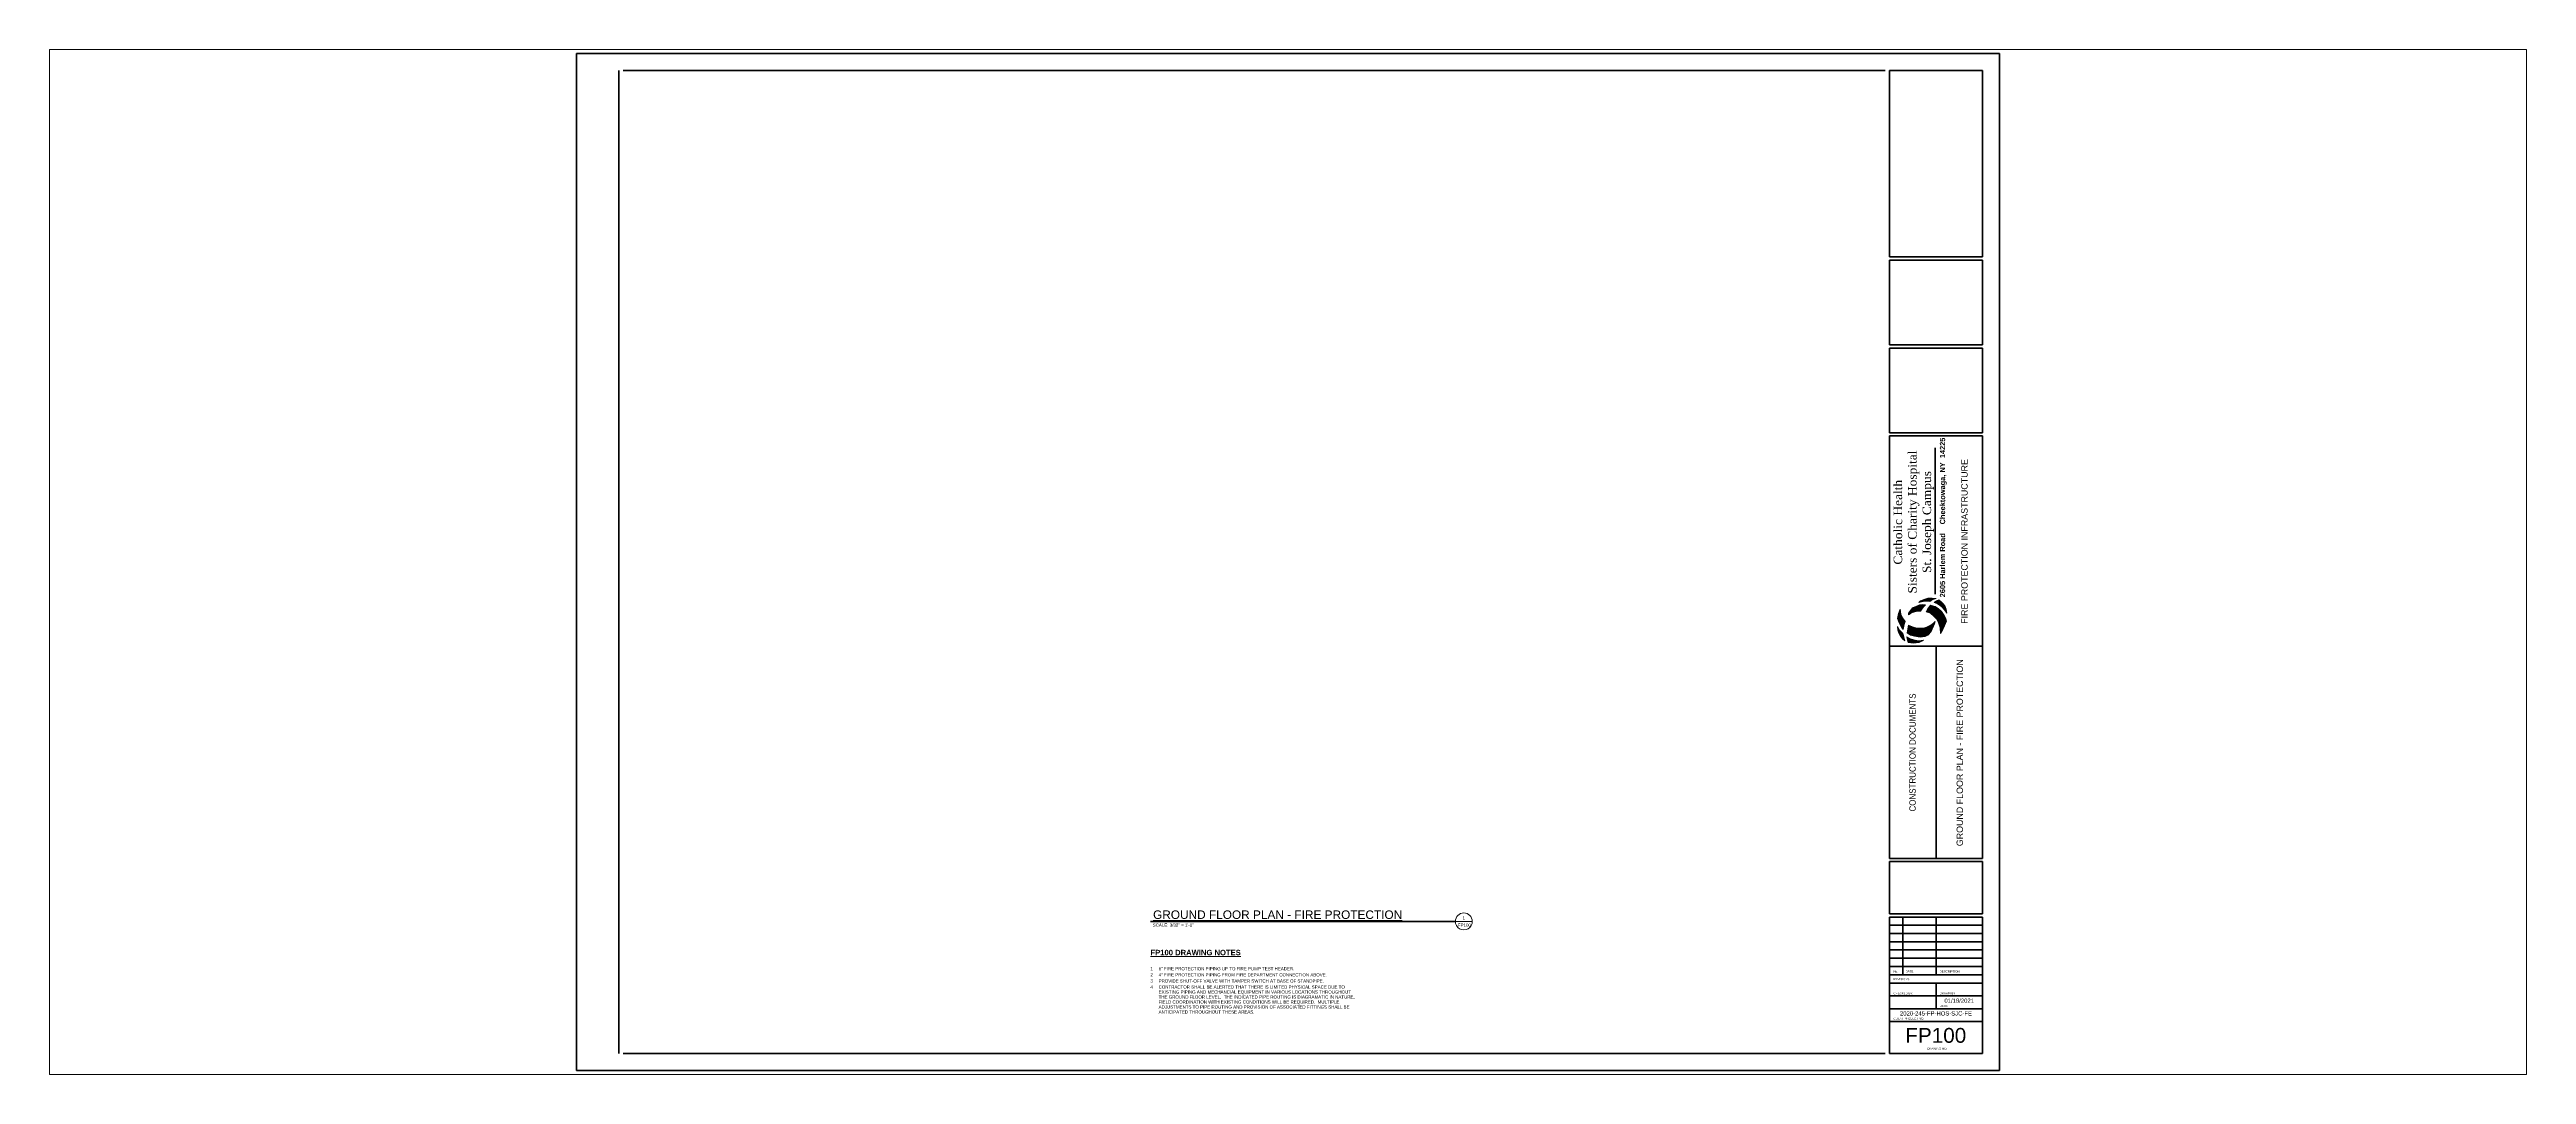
# Paper-space layout 'Layout1' of a CAD drawing. Header units: inches. Extents: x -14.6 to 58.5, y 0.4 to 30.6.
import ezdxf

# ---------------------------------------------------------------- set-up
doc = ezdxf.new("R2010")
doc.units = ezdxf.units.IN
doc.header["$MEASUREMENT"] = 0
doc.layers.add('G-ANNO-NPLT', color=191, linetype='Continuous', plot=False)
for name, color, linetype, lineweight in [('G-ANNO-SCHD', 231, 'Continuous', 9), ('G-ANNO-TTLB', 6, 'Continuous', 20), ('G-ANNO-TTLB-THIN', 151, 'Continuous', 9)]:
    doc.layers.add(name, color=color, linetype=linetype, lineweight=lineweight)
doc.styles.add('Arial Narrow', font='ARIALN.TTF', dxfattribs={"height": 0.0625})
doc.styles.add('Arial_3', font='arial.ttf', dxfattribs={"height": 0.09375})
doc.styles.add('Arial_4', font='arial.ttf', dxfattribs={"height": 0.125})
doc.styles.add('Arial_5', font='arial.ttf', dxfattribs={"height": 0.4375})
doc.styles.add('Arial_6', font='arial.ttf', dxfattribs={"height": 0.1875})
doc.styles.add('Arial_7', font='arial.ttf', dxfattribs={"width": 0.9, "height": 0.1875})
doc.styles.add('Arial_8', font='arial.ttf', dxfattribs={"height": 0.25})
doc.styles.add('Arial_B', font='arialbd.ttf', dxfattribs={"height": 0.15625})
doc.styles.add('Arial_B_1', font='arialbd.ttf', dxfattribs={"height": 0.16121})
doc.styles.add('Times New Roman', font='times.ttf', dxfattribs={"width": 1.05, "height": 0.25})

# ---------------------------------------------------------------- blocks, each defined once
blk = doc.blocks.new('KA Titleblock 30x42 - ST_JOES - KA Titleblock 30x42 - ST_JOES-1639397-GROUND FLOOR PLAN - FIRE PROTECTION')
at = {"layer": 'G-ANNO-TTLB', "lineweight": 9}
for points in [[(59.634, 13.817), (59.674, 13.864), (59.777, 13.905), (59.891, 13.943), (60.019, 13.943), (60.139, 13.933), (60.055, 13.908), (59.99, 13.875), (59.95, 13.849), (59.883, 13.861), (59.81, 13.858), (59.712, 13.837)], [(59.226, 13.261), (59.196, 13.165), (59.163, 13.019), (59.114, 13.09), (59.045, 13.216), (59.002, 13.349), (59.032, 13.494), (59.079, 13.617), (59.101, 13.474), (59.152, 13.364)], [(59.306, 13.044), (59.328, 13.149), (59.439, 13.098), (59.569, 13.062), (59.687, 13.057), (59.792, 13.07), (59.858, 13.09), (59.93, 13.129), (60.019, 13.177), (60.062, 13.203), (60.114, 13.26), (60.096, 13.19), (59.996, 12.958), (59.895, 12.85), (59.815, 12.817), (59.664, 12.797), (59.5, 12.822), (59.38, 12.858), (59.284, 12.92)], [(59.322, 13.454), (59.329, 13.501), (59.442, 13.66), (59.565, 13.713), (59.65, 13.746), (59.73, 13.758), (59.826, 13.75), (59.78, 13.696), (59.721, 13.619), (59.682, 13.56), (59.636, 13.563), (59.553, 13.548), (59.438, 13.522), (59.373, 13.486)], [(60.255, 13.071), (60.234, 13.156), (60.199, 13.245), (60.152, 13.333), (60.072, 13.419), (59.978, 13.498), (59.841, 13.546), (59.886, 13.616), (59.942, 13.696), (59.976, 13.741), (60.108, 13.699), (60.202, 13.64), (60.302, 13.551), (60.376, 13.436), (60.423, 13.345), (60.445, 13.265), (60.391, 13.13), (60.341, 13.024), (60.273, 12.905)], [(59.147, 12.743), (59.091, 12.82), (59.04, 12.912), (59.014, 13.001), (59, 13.105), (59.058, 13.004), (59.124, 12.929), (59.166, 12.888), (59.183, 12.799), (59.221, 12.684)], [(59.298, 12.702), (59.275, 12.802), (59.385, 12.746), (59.521, 12.702), (59.623, 12.689), (59.767, 12.707), (59.74, 12.684), (59.641, 12.638), (59.467, 12.613), (59.314, 12.638)]]:
    blk.add_hatch(color=256, dxfattribs=at).paths.add_polyline_path(points, flags=0)
h = blk.add_hatch(color=256, dxfattribs=at)
edge = h.paths.add_edge_path(flags=0)
edge.add_line((60.181, 13.778), (60.083, 13.821))
edge.add_line((60.08, 13.819), (60.146, 13.864))
edge.add_line((60.146, 13.864), (60.221, 13.897))
edge.add_line((60.221, 13.897), (60.293, 13.84))
edge.add_line((60.293, 13.84), (60.361, 13.769))
edge.add_line((60.361, 13.769), (60.408, 13.696))
edge.add_line((60.408, 13.696), (60.438, 13.625))
edge.add_line((60.438, 13.625), (60.459, 13.507))
edge.add_line((60.459, 13.507), (60.417, 13.56))
edge.add_line((60.417, 13.56), (60.37, 13.622))
edge.add_line((60.37, 13.622), (60.32, 13.678))
edge.add_line((60.32, 13.678), (60.267, 13.722))
edge.add_line((60.267, 13.722), (60.181, 13.778))
at = {"layer": 'G-ANNO-TTLB', "lineweight": 140}
for p, q in [((20.012, 30.012), (20.012, 0.012)), ((62.013, 30.012), (20.012, 30.012)), ((58.762, 30.012), (62.013, 30.012)), ((62.013, 0.012), (62.013, 30.012)), ((21.262, 0.512), (21.262, 29.512)), ((21.387, 29.512), (58.637, 29.512)), ((58.762, 29.512), (61.512, 29.512)), ((58.762, 29.512), (58.762, 24.012)), ((61.512, 29.512), (61.512, 24.012)), ((58.762, 24.012), (61.512, 24.012)), ((58.762, 23.919), (58.762, 21.419)), ((61.512, 23.919), (58.762, 23.919)), ((61.512, 23.919), (61.512, 21.419)), ((61.512, 21.419), (58.762, 21.419)), ((58.762, 21.325), (58.762, 18.825)), ((61.512, 21.325), (58.762, 21.325)), ((61.512, 21.325), (61.512, 18.825)), ((58.762, 18.731), (58.762, 6.27)), ((58.762, 18.825), (61.512, 18.825)), ((58.762, 18.731), (61.512, 18.731)), ((61.512, 18.731), (61.512, 6.27)), ((58.762, 12.528), (61.512, 12.528)), ((60.137, 12.528), (60.137, 6.27)), ((58.762, 6.27), (61.512, 6.27)), ((58.762, 6.177), (58.762, 4.631)), ((61.512, 6.177), (58.762, 6.177)), ((61.512, 6.177), (61.512, 4.631)), ((61.512, 4.631), (58.762, 4.631)), ((58.762, 4.537), (61.512, 4.537)), ((58.762, 0.512), (58.762, 4.537)), ((61.512, 4.537), (61.512, 0.512)), ((20.012, 0.012), (62.013, 0.012)), ((58.637, 0.512), (21.387, 0.512)), ((61.512, 0.512), (58.762, 0.512)), ((62.013, 0.012), (58.762, 0.012))]:
    blk.add_line(p, q, dxfattribs=at)
at = {"layer": 'G-ANNO-TTLB', "lineweight": 70}
for p, q in [((60.116, 14.062), (60.116, 18.378)), ((59.153, 4.537), (59.153, 2.834)), ((60.138, 4.537), (60.138, 2.834)), ((58.762, 4.295), (61.512, 4.295)), ((58.762, 4.053), (61.512, 4.053)), ((58.762, 3.81), (61.512, 3.81)), ((58.762, 3.568), (61.512, 3.568)), ((58.762, 3.326), (61.512, 3.326)), ((58.762, 3.084), (61.512, 3.084)), ((58.762, 2.834), (61.512, 2.834)), ((58.762, 2.584), (61.512, 2.584)), ((58.762, 2.209), (61.512, 2.209)), ((60.138, 2.584), (60.138, 1.834)), ((58.762, 1.834), (61.512, 1.834)), ((58.762, 1.459), (61.512, 1.459))]:
    blk.add_line(p, q, dxfattribs=at)
at = {"layer": 'G-ANNO-TTLB-THIN'}
for p, q in [((59.777, 13.905), (59.674, 13.864)), ((59.891, 13.943), (59.777, 13.905)), ((60.019, 13.943), (59.891, 13.943)), ((59.99, 13.875), (60.055, 13.908)), ((60.139, 13.933), (60.019, 13.943)), ((60.055, 13.908), (60.139, 13.933)), ((60.221, 13.897), (60.146, 13.864)), ((60.293, 13.84), (60.221, 13.897)), ((59.032, 13.494), (59.002, 13.349)), ((59.002, 13.349), (59.045, 13.216)), ((59.079, 13.617), (59.032, 13.494)), ((59.045, 13.216), (59.114, 13.09)), ((59.101, 13.474), (59.079, 13.617)), ((59.152, 13.364), (59.101, 13.474)), ((59.226, 13.261), (59.152, 13.364)), ((59.163, 13.019), (59.196, 13.165)), ((59.196, 13.165), (59.226, 13.261)), ((59.329, 13.501), (59.322, 13.454)), ((59.322, 13.454), (59.373, 13.486)), ((59.442, 13.66), (59.329, 13.501)), ((59.373, 13.486), (59.438, 13.522)), ((59.438, 13.522), (59.553, 13.548)), ((59.565, 13.713), (59.442, 13.66)), ((59.553, 13.548), (59.636, 13.563)), ((59.65, 13.746), (59.565, 13.713)), ((59.674, 13.864), (59.634, 13.817)), ((59.634, 13.817), (59.712, 13.837)), ((59.636, 13.563), (59.682, 13.56)), ((59.73, 13.758), (59.65, 13.746)), ((59.682, 13.56), (59.721, 13.619)), ((59.712, 13.837), (59.81, 13.858)), ((59.721, 13.619), (59.78, 13.696)), ((59.826, 13.75), (59.73, 13.758)), ((59.78, 13.696), (59.826, 13.75)), ((59.81, 13.858), (59.883, 13.861)), ((59.886, 13.616), (59.841, 13.546)), ((59.841, 13.546), (59.978, 13.498)), ((59.883, 13.861), (59.95, 13.849)), ((59.942, 13.696), (59.886, 13.616)), ((60.019, 13.177), (59.93, 13.129)), ((59.976, 13.741), (59.942, 13.696)), ((59.95, 13.849), (59.99, 13.875)), ((60.108, 13.699), (59.976, 13.741)), ((59.978, 13.498), (60.072, 13.419)), ((59.996, 12.958), (60.096, 13.19)), ((60.062, 13.203), (60.019, 13.177)), ((60.114, 13.26), (60.062, 13.203)), ((60.072, 13.419), (60.152, 13.333)), ((60.146, 13.864), (60.08, 13.819)), ((60.083, 13.821), (60.181, 13.778)), ((60.096, 13.19), (60.114, 13.26)), ((60.202, 13.64), (60.108, 13.699)), ((60.152, 13.333), (60.199, 13.245)), ((60.181, 13.778), (60.267, 13.722)), ((60.199, 13.245), (60.234, 13.156)), ((60.302, 13.551), (60.202, 13.64)), ((60.267, 13.722), (60.32, 13.678)), ((60.361, 13.769), (60.293, 13.84)), ((60.376, 13.436), (60.302, 13.551)), ((60.32, 13.678), (60.37, 13.622)), ((60.408, 13.696), (60.361, 13.769)), ((60.37, 13.622), (60.417, 13.56)), ((60.423, 13.345), (60.376, 13.436)), ((60.391, 13.13), (60.445, 13.265)), ((60.438, 13.625), (60.408, 13.696)), ((60.417, 13.56), (60.459, 13.507)), ((60.445, 13.265), (60.423, 13.345)), ((60.459, 13.507), (60.438, 13.625)), ((59.058, 13.004), (59, 13.105)), ((59, 13.105), (59.014, 13.001)), ((59.014, 13.001), (59.04, 12.912)), ((59.04, 12.912), (59.091, 12.82)), ((59.124, 12.929), (59.058, 13.004)), ((59.091, 12.82), (59.147, 12.743)), ((59.114, 13.09), (59.163, 13.019)), ((59.166, 12.888), (59.124, 12.929)), ((59.147, 12.743), (59.221, 12.684)), ((59.183, 12.799), (59.166, 12.888)), ((59.221, 12.684), (59.183, 12.799)), ((59.385, 12.746), (59.275, 12.802)), ((59.275, 12.802), (59.298, 12.702)), ((59.306, 13.044), (59.284, 12.92)), ((59.284, 12.92), (59.38, 12.858)), ((59.298, 12.702), (59.314, 12.638)), ((59.328, 13.149), (59.306, 13.044)), ((59.314, 12.638), (59.467, 12.613)), ((59.439, 13.098), (59.328, 13.149)), ((59.38, 12.858), (59.5, 12.822)), ((59.521, 12.702), (59.385, 12.746)), ((59.569, 13.062), (59.439, 13.098)), ((59.467, 12.613), (59.641, 12.638)), ((59.5, 12.822), (59.664, 12.797)), ((59.623, 12.689), (59.521, 12.702)), ((59.687, 13.057), (59.569, 13.062)), ((59.767, 12.707), (59.623, 12.689)), ((59.641, 12.638), (59.74, 12.684)), ((59.664, 12.797), (59.815, 12.817)), ((59.792, 13.07), (59.687, 13.057)), ((59.74, 12.684), (59.767, 12.707)), ((59.858, 13.09), (59.792, 13.07)), ((59.815, 12.817), (59.895, 12.85)), ((59.93, 13.129), (59.858, 13.09)), ((59.895, 12.85), (59.996, 12.958)), ((60.234, 13.156), (60.255, 13.071)), ((60.255, 13.071), (60.273, 12.905)), ((60.273, 12.905), (60.341, 13.024)), ((60.341, 13.024), (60.391, 13.13))]:
    blk.add_line(p, q, dxfattribs=at)
at = {"layer": 'G-ANNO-TTLB', "lineweight": 9, "attachment_point": 1, "rotation": 90}
for s, insert, char_height, width, style in [('Sisters of Charity Hospital', (59.314, 14.083), 0.25, 5.07714, 'Times New Roman'), ('Cheektowaga, NY  14225', (60.25, 16.122), 0.15625, 3.07734, 'Arial_B'), ('St. Joseph Campus', (59.741, 14.687), 0.25, 3.61233, 'Times New Roman'), ('Catholic Health', (58.887, 14.936), 0.25, 3.00917, 'Times New Roman'), ('2605 Harlem Road', (60.25, 13.97), 0.15625, 2.26934, 'Arial_B')]:
    blk.add_mtext(s, dxfattribs=dict(at, insert=insert, char_height=char_height, width=width, style=style))
at = {"layer": 'G-ANNO-TTLB', "lineweight": 30, "char_height": 0.0625, "attachment_point": 1, "style": 'Arial Narrow'}
for s, insert, width in [('No.', (58.882, 2.964), 0.14203), ('DATE', (59.239, 2.964), 0.24303), ('DESCRIPTION', (60.243, 2.964), 0.62178), ('CHECKED BY:', (58.882, 2.319), 0.61547), ('REVISIONS:', (58.882, 2.739), 0.51762), ('DRAWN BY:', (60.243, 2.319), 0.51447), ('CLIENT PROJECT NO.', (58.882, 1.572), 0.9595), ('DATE:', (60.243, 1.947), 0.26828), ('DRAWING NO.', (59.878, 0.687), 0.62494)]:
    blk.add_mtext(s, dxfattribs=dict(at, insert=insert, width=width))
blk = doc.blocks.new('Viewport - 9in-1818008-GROUND FLOOR PLAN - FIRE PROTECTION')
at = {"layer": 'G-ANNO-TTLB'}
blk.add_line((9, 0), (9.5, 0), dxfattribs=at)
for start, end in [(0.03312, 179.9735), (179.96688, 0.03312)]:
    blk.add_arc((9.25, 0), 0.25, start, end, dxfattribs=at)

psp = doc.layouts.get("Layout1")

# ---------------------------------------------------------------- linework, layer by layer
at = {"layer": 'G-ANNO-NPLT', "lineweight": 50}
psp.add_line((17.864, 4.877), (26.869, 4.877), dxfattribs=at)

# ---------------------------------------------------------------- block references
at = {"layer": 'G-ANNO-TTLB', "lineweight": 9}
psp.add_blockref('KA Titleblock 30x42 - ST_JOES - KA Titleblock 30x42 - ST_JOES-1639397-GROUND FLOOR PLAN - FIRE PROTECTION', (-19.087, 0.467), dxfattribs=at)
at = {"layer": 'G-ANNO-TTLB'}
psp.add_blockref('Viewport - 9in-1818008-GROUND FLOOR PLAN - FIRE PROTECTION', (17.864, 4.877), dxfattribs=at)

# ---------------------------------------------------------------- texts
at = {"layer": 'G-ANNO-SCHD', "attachment_point": 1, "line_spacing_factor": 0.941778}
for s, insert, char_height, width, style in [('\\LFP100 DRAWING NOTES', (17.866, 4.038), 0.16121, 3.09501, 'Arial_B_1'), ('4', (17.863, 2.988), 0.0937, 0.08723, 'Arial_3'), ('3', (17.863, 3.167), 0.0937, 0.08723, 'Arial_3'), ('2', (17.863, 3.347), 0.0937, 0.08723, 'Arial_3'), ('1', (17.863, 3.527), 0.0937, 0.08723, 'Arial_3'), ('CONTRACTOR SHALL BE ALERTED THAT THERE IS LIMITED PHYSICAL SPACE DUE TO\\PEXISTING PIPING AND MECHANCIAL EQUIPMENT IN VARIOUS LOCATIONS THROUGHOUT\\PTHE GROUND FLOOR LEVEL.  THE INDICATED PIPE ROUTING IS DIAGRAMATIC IN NATURE,\\PFIELD COORDINATION WITH EXISTING CONDITIONS WILL BE REQUIRED.  MULTIPLE\\PADJUSTMENTS TO PIPE ROUTING AND PROVISION OF ASSOCIATED FITTINGS SHALL BE\\PANTICIPATED THROUGHOUT THESE AREAS.', (18.107, 2.988), 0.09375, 6.90273, 'Arial_3'), ('4" FIRE PROTECTION PIPING FROM FIRE DEPARTMENT CONNECTION ABOVE.', (18.107, 3.347), 0.09375, 5.92367, 'Arial_3'), ('6" FIRE PROTECTION PIPING UP TO FIRE PUMP TEST HEADER.', (18.107, 3.527), 0.09375, 4.77934, 'Arial_3'), ('PROVIDE SHUT-OFF VALVE WITH TAMPER SWITCH AT BASE OF STANDPIPE.', (18.107, 3.167), 0.09375, 5.81808, 'Arial_3')]:
    psp.add_mtext(s, dxfattribs=dict(at, insert=insert, char_height=char_height, width=width, style=style))
at = {"layer": 'G-ANNO-TTLB', "lineweight": 50, "insert": (41.795, 13.655), "char_height": 0.1875, "width": 5.91797, "attachment_point": 1, "rotation": 90, "style": 'Arial_6'}
psp.add_mtext('FIRE PROTECTION INFRASTRUCTURE', dxfattribs=at)
at = {"layer": 'G-ANNO-TTLB', "lineweight": 30, "char_height": 0.1875, "attachment_point": 1, "rotation": 90}
for s, insert, width, style in [('GROUND FLOOR PLAN - FIRE PROTECTION', (41.656, 7.095), 6.71966, 'Arial_6'), ('CONSTRUCTION DOCUMENTS', (40.263, 8.118), 4.24105, 'Arial_7')]:
    psp.add_mtext(s, dxfattribs=dict(at, insert=insert, width=width, style=style))
at = {"layer": 'G-ANNO-TTLB', "lineweight": 9, "attachment_point": 1}
for s, insert, char_height, width, style in [('\\LGROUND FLOOR PLAN - FIRE PROTECTION', (17.942, 5.2), 0.25, 8.83119, 'Arial_8'), ('SCALE: 3/32" = 1\'-0"', (17.931, 4.815), 0.09375, 1.48344, 'Arial_3'), ('FP100', (26.937, 4.815), 0.0937, 0.47028, 'Arial_3'), ('1', (27.079, 5.025), 0.0937, 0.08837, 'Arial_3')]:
    psp.add_mtext(s, dxfattribs=dict(at, insert=insert, char_height=char_height, width=width, style=style))
at = {"layer": 'G-ANNO-TTLB', "lineweight": 30, "char_height": 0.125, "attachment_point": 1, "style": 'Arial_4'}
for s, insert, width in [('2020-245-FP-HOS-SJC-FE', (39.986, 2.224), 2.56603), ('01/18/2021', (41.297, 2.601), 1.05419)]:
    psp.add_mtext(s, dxfattribs=dict(at, insert=insert, width=width))
at = {"layer": 'G-ANNO-TTLB', "lineweight": 50, "insert": (40.141, 1.733), "char_height": 0.4375, "width": 2.19044, "attachment_point": 1, "style": 'Arial_5'}
psp.add_mtext('FP100', dxfattribs=at)

# ---------------------------------------------------------------- viewports
at = {"layer": '0'}
psp.add_viewport(center=(21.924, 15.479), size=(73.103, 30.23449), view_center_point=(21.924, 15.479), view_height=30.23449, dxfattribs=at)

doc.saveas('drawing.dxf')
